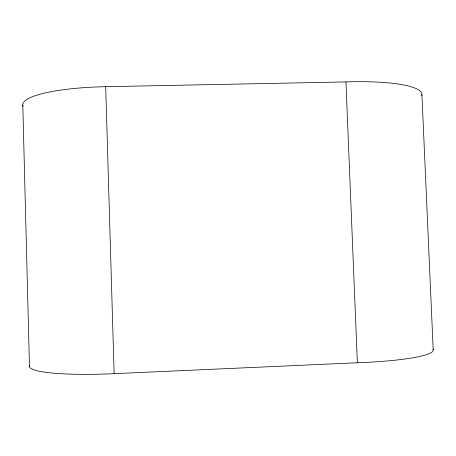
<?xml version="1.0" encoding="UTF-8"?>
<svg xmlns="http://www.w3.org/2000/svg" width="456" height="456" viewBox="0 0 456 456"><rect width="100%" height="100%" fill="white"/><g stroke="black" fill="none" stroke-linecap="round" stroke-linejoin="round"><path stroke-width="0.68" d="M29.663 365.421A90.898 12.01 -3.2 0 0 114.131 373.669L357.361 362.759A89.712 11.628 -0.9 0 0 432.909 349.142M23.056 106.282A89.821 17.921 -0.2 0 1 105.695 86.708L345.95 81.915A88.669 17.368 -3.7 0 1 421.714 95.64M421.92 94.512L433.2 349.877M345.95 81.915L357.361 362.759M105.695 86.708L114.131 373.669M22.8 105.136L29.452 366.202"/></g></svg>
